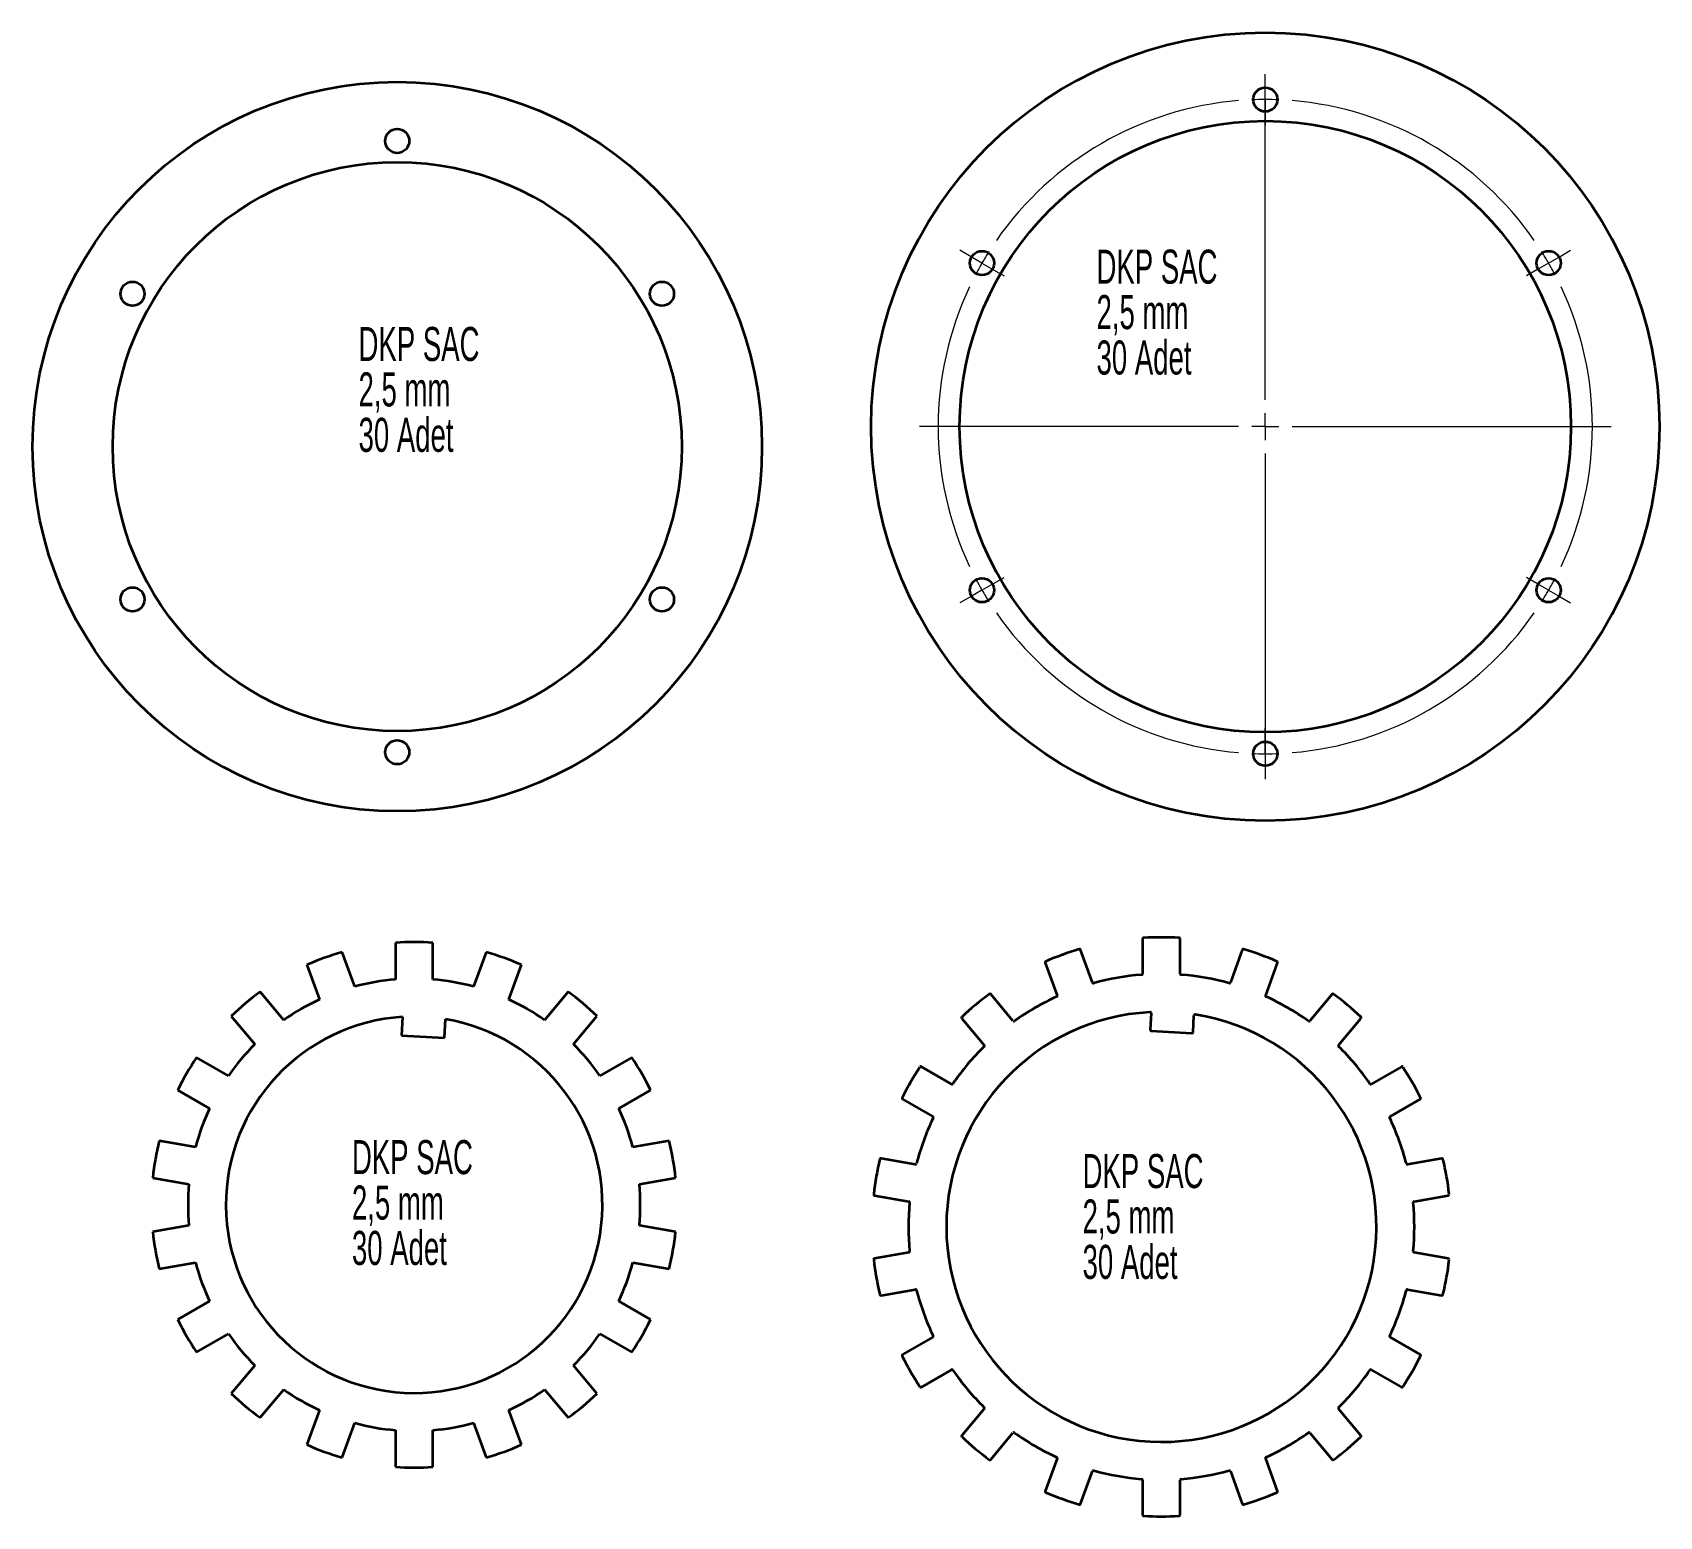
# Model space of a CAD drawing. Header units: millimetres. Extents: x 77 to 381, y 56 to 333.
import ezdxf

# ---------------------------------------------------------------- set-up
doc = ezdxf.new("R2010")
doc.units = ezdxf.units.MM
doc.styles.add('SLDTEXTSTYLE0', font='TXT', dxfattribs={"width": 0.605})

# ---------------------------------------------------------------- blocks, each defined once
blk = doc.blocks.new('SW_NOTE_0')
at = {"color": 0, "linetype": 'Continuous', "lineweight": 0, "char_height": 6.35, "attachment_point": 1, "style": 'SLDTEXTSTYLE0'}
for s, insert in [('DKP SAC', (0, 8.19)), ('2,5 mm', (0, -0.28)), ('30 Adet', (0, -8.75))]:
    blk.add_mtext(s, dxfattribs=dict(at, insert=insert))
blk = doc.blocks.new('SW_CENTERMARKSYMBOL_0')
at = {"color": 0, "linetype": 'Continuous', "lineweight": 18}
for p, q in [((52.83, 33), (52.83, 35.25)), ((52.83, -25.5), (52.83, 34)), ((52.83, 30.5), (52.83, 33)), ((52.83, 30.5), (52.83, 28)), ((52.83, 28), (52.83, 25.75)), ((-2.17, 1.25), (-4.11, 2.38)), ((0, 0), (-2.17, 1.25)), ((0, 0), (2.17, -1.25)), ((105.66, 0), (103.49, -1.25)), ((105.66, 0), (107.82, 1.25)), ((107.82, 1.25), (109.77, 2.38)), ((2.17, -1.25), (4.11, -2.38)), ((103.49, -1.25), (101.54, -2.38)), ((52.83, -30.5), (52.83, -28)), ((47.83, -30.5), (-11.67, -30.5)), ((52.83, -30.5), (50.33, -30.5)), ((52.83, -30.5), (52.83, -33)), ((52.83, -30.5), (55.33, -30.5)), ((57.83, -30.5), (117.33, -30.5)), ((52.83, -35.5), (52.83, -95)), ((0, -61), (2.17, -59.75)), ((2.17, -59.75), (4.11, -58.62)), ((103.49, -59.75), (101.54, -58.62)), ((105.66, -61), (103.49, -59.75)), ((-2.17, -62.25), (-4.11, -63.38)), ((0, -61), (-2.17, -62.25)), ((105.66, -61), (107.82, -62.25)), ((107.82, -62.25), (109.77, -63.38)), ((52.83, -89), (52.83, -86.75)), ((52.83, -91.5), (52.83, -89)), ((52.83, -91.5), (52.83, -94)), ((52.83, -94), (52.83, -96.25))]:
    blk.add_line(p, q, dxfattribs=at)
for start, end in [(90, 92.3482), (87.6518, 90), (94.6964, 145.3036), (34.6964, 85.3036), (147.6518, 150), (30, 32.3482), (27.6518, 30), (150, 152.3482), (154.6964, 205.3036), (334.6964, 25.3036), (207.6518, 210), (330, 332.3482), (210, 212.3482), (327.6518, 330), (214.6964, 265.3036), (274.6964, 325.3036), (267.6518, 270), (270, 272.3482)]:
    blk.add_arc((52.83, -30.5), 61, start, end, dxfattribs=at)

msp = doc.modelspace()

# ---------------------------------------------------------------- linework, layer by layer
at = {"color": 7, "linetype": 'Continuous', "lineweight": 35}
for p, q in [((284.23, 164.15), (284.23, 157.67)), ((291.23, 157.67), (291.23, 164.15)), ((137.3, 155.26), (134.96, 161.7)), ((144.89, 163.45), (144.89, 156.59)), ((151.89, 156.59), (151.89, 163.45)), ((161.81, 161.7), (159.47, 155.26)), ((274.86, 156.02), (272.65, 162.11)), ((302.8, 162.11), (300.59, 156.02)), ((128.38, 159.3), (130.73, 152.86)), ((166.05, 152.86), (168.39, 159.3)), ((266.07, 159.71), (268.29, 153.63)), ((307.17, 153.63), (309.38, 159.71)), ((124.06, 149.01), (119.65, 154.26)), ((177.12, 154.26), (172.72, 149.01)), ((260.05, 148.87), (255.89, 153.83)), ((319.56, 153.83), (315.4, 148.87)), ((114.29, 149.76), (118.7, 144.51)), ((146.22, 149.61), (146.04, 146.14)), ((154.03, 145.72), (154.21, 149.19)), ((178.08, 144.51), (182.48, 149.76)), ((250.53, 149.33), (254.69, 144.37)), ((285.81, 150.28), (285.65, 147.21)), ((293.64, 146.79), (293.8, 149.86)), ((320.76, 144.37), (324.92, 149.33)), ((146.04, 146.14), (154.03, 145.72)), ((285.84, 147), (293.43, 146.6)), ((113.75, 138.61), (107.81, 142.04)), ((188.96, 142.04), (183.03, 138.61)), ((248.58, 137.09), (242.97, 140.33)), ((332.48, 140.33), (326.87, 137.09)), ((104.31, 135.98), (110.25, 132.55)), ((186.53, 132.55), (192.46, 135.98)), ((239.47, 134.27), (245.08, 131.03)), ((330.37, 131.03), (335.98, 134.27)), ((107.61, 125.32), (100.86, 126.51)), ((195.91, 126.51), (189.16, 125.32)), ((241.83, 122.1), (235.45, 123.22)), ((340, 123.22), (333.62, 122.1)), ((99.65, 119.61), (106.4, 118.42)), ((190.38, 118.42), (197.13, 119.61)), ((234.24, 116.33), (240.61, 115.2)), ((334.84, 115.2), (341.22, 116.33)), ((106.4, 110.72), (99.65, 109.53)), ((197.13, 109.53), (190.38, 110.72)), ((100.86, 102.64), (107.61, 103.83)), ((189.16, 103.83), (195.91, 102.64)), ((240.61, 105.7), (234.24, 104.57)), ((341.22, 104.57), (334.84, 105.7)), ((235.45, 97.68), (241.83, 98.8)), ((333.62, 98.8), (340, 97.68)), ((110.25, 96.59), (104.31, 93.17)), ((192.46, 93.17), (186.53, 96.59)), ((107.81, 87.1), (113.75, 90.53)), ((183.03, 90.53), (188.96, 87.1)), ((245.08, 89.87), (239.47, 86.63)), ((335.98, 86.63), (330.37, 89.87)), ((118.7, 84.63), (114.29, 79.38)), ((182.48, 79.38), (178.08, 84.63)), ((242.97, 80.57), (248.58, 83.81)), ((326.87, 83.81), (332.48, 80.57)), ((119.65, 74.88), (124.06, 80.13)), ((172.72, 80.13), (177.12, 74.88)), ((130.73, 76.28), (128.38, 69.84)), ((168.39, 69.84), (166.05, 76.28)), ((254.69, 76.52), (250.53, 71.56)), ((324.92, 71.56), (320.76, 76.52)), ((134.96, 67.45), (137.3, 73.89)), ((159.47, 73.89), (161.81, 67.45)), ((144.89, 72.55), (144.89, 65.7)), ((151.89, 65.7), (151.89, 72.55)), ((255.89, 67.06), (260.05, 72.02)), ((315.4, 72.02), (319.56, 67.06)), ((268.29, 67.27), (266.07, 61.19)), ((309.38, 61.19), (307.17, 67.27)), ((272.65, 58.79), (274.86, 64.88)), ((300.59, 64.88), (302.8, 58.79)), ((284.23, 63.23), (284.23, 56.75)), ((291.23, 56.75), (291.23, 63.23))]:
    msp.add_line(p, q, dxfattribs=at)
for centre, radius in [((307.1, 259.69), 73.5), ((145.23, 255.97), 68), ((307.1, 320.69), 2.25), ((307.1, 259.69), 57), ((145.23, 312.97), 2.25), ((145.23, 255.97), 53.05), ((254.27, 290.19), 2.25), ((359.93, 290.19), 2.25), ((95.87, 284.47), 2.25), ((194.59, 284.47), 2.25), ((254.27, 229.19), 2.25), ((359.93, 229.19), 2.25), ((95.87, 227.47), 2.25), ((194.59, 227.47), 2.25), ((145.23, 198.97), 2.25), ((307.1, 198.69), 2.25)]:
    msp.add_circle(centre, radius, dxfattribs=at)
for centre, radius, start, end in [((284.43, 164.15), 0.2, 93.5166, 180), ((287.73, 110.45), 54, 86.4834, 93.5166), ((291.03, 164.15), 0.2, 0, 86.4834), ((148.39, 114.57), 49, 105.904, 114.096), ((148.39, 114.57), 49, 85.904, 94.096), ((148.39, 114.57), 49, 65.904, 74.096), ((287.73, 110.45), 54, 106.4834, 113.5166), ((272.46, 162.04), 0.2, 20, 106.4834), ((302.99, 162.04), 0.2, 73.5166, 160), ((287.73, 110.45), 54, 66.4834, 73.5166), ((266.26, 159.78), 0.2, 113.5166, 200), ((309.19, 159.78), 0.2, 340, 66.4834), ((148.39, 114.57), 42.17, 94.7612, 105.2388), ((148.39, 114.57), 42.17, 74.7612, 85.2388), ((275.05, 156.09), 0.2, 200, 285.5199), ((287.73, 110.45), 47.17, 94.4801, 105.5199), ((284.03, 157.67), 0.2, 274.4801, 0), ((291.43, 157.67), 0.2, 180, 265.5199), ((287.73, 110.45), 47.17, 74.4801, 85.5199), ((300.4, 156.09), 0.2, 254.4801, 340), ((148.39, 114.57), 49, 125.904, 134.096), ((148.39, 114.57), 42.17, 114.7612, 125.2388), ((148.39, 114.57), 42.17, 54.7612, 65.2388), ((148.39, 114.57), 49, 45.904, 54.096), ((287.73, 110.45), 54, 126.4834, 133.5166), ((255.74, 153.71), 0.2, 40, 126.4834), ((287.73, 110.45), 47.17, 114.4801, 125.5199), ((268.1, 153.56), 0.2, 294.4801, 20), ((307.35, 153.56), 0.2, 160, 245.5199), ((287.73, 110.45), 47.17, 54.4801, 65.5199), ((319.72, 153.71), 0.2, 53.5166, 140), ((287.73, 110.45), 54, 46.4834, 53.5166), ((148.39, 114.57), 35.1, 93.5436, 80.4564), ((287.73, 110.45), 40.1, 93.0423, 80.9577), ((250.68, 149.46), 0.2, 133.5166, 220), ((260.21, 149), 0.2, 220, 305.5199), ((285.61, 150.29), 0.2, 357, 93.0423), ((294, 149.85), 0.2, 80.9577, 177), ((315.25, 149), 0.2, 234.4801, 320), ((324.77, 149.46), 0.2, 320, 46.4834), ((285.85, 147.2), 0.2, 177, 267), ((293.44, 146.8), 0.2, 267, 357), ((148.39, 114.57), 42.17, 134.7612, 145.2388), ((148.39, 114.57), 42.17, 34.7612, 45.2388), ((287.73, 110.45), 47.17, 134.4801, 145.5199), ((254.54, 144.24), 0.2, 314.4801, 40), ((320.92, 144.24), 0.2, 140, 225.5199), ((287.73, 110.45), 47.17, 34.4801, 45.5199), ((148.39, 114.57), 49, 145.904, 154.096), ((148.39, 114.57), 49, 25.904, 34.096), ((287.73, 110.45), 54, 146.4834, 153.5166), ((242.87, 140.16), 0.2, 60, 146.4834), ((332.58, 140.16), 0.2, 33.5166, 120), ((287.73, 110.45), 54, 26.4834, 33.5166), ((248.68, 137.26), 0.2, 240, 325.5199), ((326.77, 137.26), 0.2, 214.4801, 300), ((239.57, 134.44), 0.2, 153.5166, 240), ((335.88, 134.44), 0.2, 300, 26.4834), ((148.39, 114.57), 42.17, 154.7612, 165.2388), ((148.39, 114.57), 42.17, 14.7612, 25.2388), ((287.73, 110.45), 47.17, 154.4801, 165.5199), ((244.98, 130.86), 0.2, 334.4801, 60), ((330.47, 130.86), 0.2, 120, 205.5199), ((287.73, 110.45), 47.17, 14.4801, 25.5199), ((148.39, 114.57), 49, 165.904, 174.096), ((148.39, 114.57), 49, 5.904, 14.096), ((287.73, 110.45), 54, 166.4834, 173.5166), ((235.42, 123.02), 0.2, 80, 166.4834), ((241.86, 122.29), 0.2, 260, 345.5199), ((333.59, 122.29), 0.2, 194.4801, 280), ((340.04, 123.02), 0.2, 13.5166, 100), ((287.73, 110.45), 54, 6.4834, 13.5166), ((148.39, 114.57), 42.17, 174.7612, 185.2388), ((148.39, 114.57), 42.17, 354.7612, 5.2388), ((234.27, 116.52), 0.2, 173.5166, 260), ((341.18, 116.52), 0.2, 280, 6.4834), ((287.73, 110.45), 47.17, 174.4801, 185.5199), ((240.58, 115), 0.2, 354.4801, 80), ((334.87, 115), 0.2, 100, 185.5199), ((287.73, 110.45), 47.17, 354.4801, 5.5199), ((148.39, 114.57), 49, 185.904, 194.096), ((148.39, 114.57), 49, 345.904, 354.096), ((148.39, 114.57), 42.17, 194.7612, 205.2388), ((148.39, 114.57), 42.17, 334.7612, 345.2388), ((234.27, 104.37), 0.2, 100, 186.4834), ((287.73, 110.45), 54, 186.4834, 193.5166), ((240.58, 105.89), 0.2, 280, 5.5199), ((334.87, 105.89), 0.2, 174.4801, 260), ((287.73, 110.45), 54, 346.4834, 353.5166), ((341.18, 104.37), 0.2, 353.5166, 80), ((235.42, 97.87), 0.2, 193.5166, 280), ((241.86, 98.6), 0.2, 14.4801, 100), ((287.73, 110.45), 47.17, 194.4801, 205.5199), ((287.73, 110.45), 47.17, 334.4801, 345.5199), ((333.59, 98.6), 0.2, 80, 165.5199), ((340.04, 97.87), 0.2, 260, 346.4834), ((148.39, 114.57), 49, 205.904, 214.096), ((148.39, 114.57), 49, 325.904, 334.096), ((148.39, 114.57), 42.17, 214.7612, 225.2388), ((148.39, 114.57), 42.17, 314.7612, 325.2388), ((244.98, 90.04), 0.2, 300, 25.5199), ((330.47, 90.04), 0.2, 154.4801, 240), ((239.57, 86.46), 0.2, 120, 206.4834), ((287.73, 110.45), 54, 206.4834, 213.5166), ((287.73, 110.45), 54, 326.4834, 333.5166), ((335.88, 86.46), 0.2, 333.5166, 60), ((248.68, 83.63), 0.2, 34.4801, 120), ((287.73, 110.45), 47.17, 214.4801, 225.5199), ((287.73, 110.45), 47.17, 314.4801, 325.5199), ((326.77, 83.63), 0.2, 60, 145.5199), ((148.39, 114.57), 49, 225.904, 234.096), ((148.39, 114.57), 42.17, 234.7612, 245.2388), ((148.39, 114.57), 42.17, 294.7612, 305.2388), ((148.39, 114.57), 49, 305.904, 314.096), ((242.87, 80.74), 0.2, 213.5166, 300), ((332.58, 80.74), 0.2, 240, 326.4834), ((254.54, 76.65), 0.2, 320, 45.5199), ((320.92, 76.65), 0.2, 134.4801, 220), ((148.39, 114.57), 42.17, 254.7612, 265.2388), ((148.39, 114.57), 42.17, 274.7612, 285.2388), ((148.39, 114.57), 49, 245.904, 254.096), ((148.39, 114.57), 49, 285.904, 294.096), ((250.68, 71.43), 0.2, 140, 226.4834), ((287.73, 110.45), 54, 226.4834, 233.5166), ((260.21, 71.9), 0.2, 54.4801, 140), ((287.73, 110.45), 47.17, 234.4801, 245.5199), ((287.73, 110.45), 47.17, 294.4801, 305.5199), ((315.25, 71.9), 0.2, 40, 125.5199), ((287.73, 110.45), 54, 306.4834, 313.5166), ((324.77, 71.43), 0.2, 313.5166, 40), ((255.74, 67.19), 0.2, 233.5166, 320), ((268.1, 67.34), 0.2, 340, 65.5199), ((307.35, 67.34), 0.2, 114.4801, 200), ((319.72, 67.19), 0.2, 220, 306.4834), ((148.39, 114.57), 49, 265.904, 274.096), ((275.05, 64.81), 0.2, 74.4801, 160), ((287.73, 110.45), 47.17, 254.4801, 265.5199), ((287.73, 110.45), 47.17, 274.4801, 285.5199), ((300.4, 64.81), 0.2, 20, 105.5199), ((266.26, 61.12), 0.2, 160, 246.4834), ((287.73, 110.45), 54, 246.4834, 253.5166), ((284.03, 63.23), 0.2, 360, 85.5199), ((291.43, 63.23), 0.2, 94.4801, 180), ((287.73, 110.45), 54, 286.4834, 293.5166), ((309.19, 61.12), 0.2, 293.5166, 20), ((272.46, 58.86), 0.2, 253.5166, 340), ((302.99, 58.86), 0.2, 200, 286.4834), ((284.43, 56.75), 0.2, 180, 266.4834), ((287.73, 110.45), 54, 266.4834, 273.5166), ((291.03, 56.75), 0.2, 273.5166, 360)]:
    msp.add_arc(centre, radius, start, end, dxfattribs=at)

# ---------------------------------------------------------------- block references
at = {"color": 7, "linetype": 'Continuous', "lineweight": 18}
msp.add_blockref('SW_CENTERMARKSYMBOL_0', (254.27, 290.19), dxfattribs=at)
at = {"color": 7, "linetype": 'Continuous', "lineweight": 0}
for p in [(275.63, 284.51), (138.02, 270.09), (136.79, 118.45), (273.03, 115.85)]:
    msp.add_blockref('SW_NOTE_0', p, dxfattribs=at)

doc.saveas('drawing.dxf')
